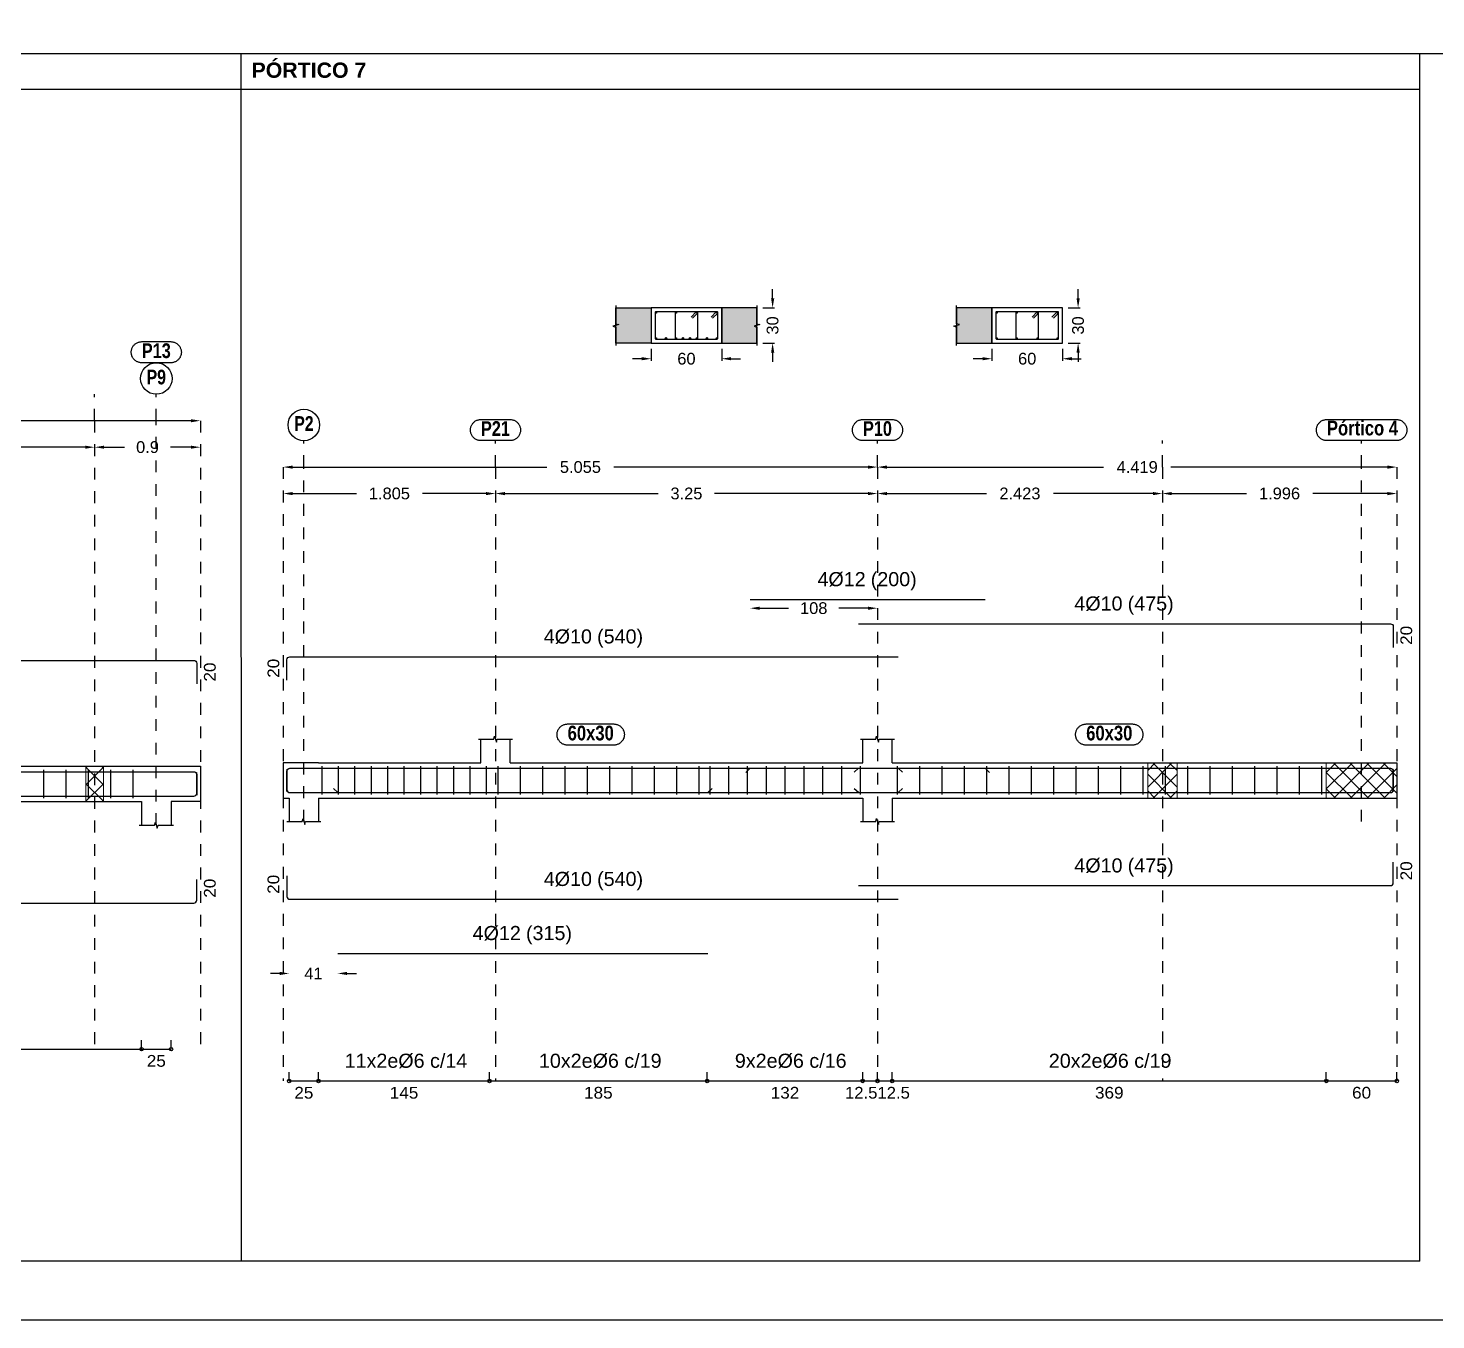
# Model space of a CAD drawing. Extents: x 2455 to 9764, y -806 to 181.
# Drawn here: x 4932.89 to 4944.87, y -409.26 to -398.28 of the extents above; entities that cross this region are included whole.
import ezdxf
from ezdxf.enums import TextEntityAlignment as Align

# ---------------------------------------------------------------- set-up
doc = ezdxf.new("R2010")
doc.units = 0
doc.header["$LTSCALE"] = 0.2
doc.header["$MEASUREMENT"] = 0
doc.linetypes.add('CYPE_RAYAPUNTO', pattern=[0.4125, 0.2025, -0.105, 0, -0.105])
doc.linetypes.add('PUNTOS2', pattern=[0.125, 0, -0.125])
doc.layers.add('01_cartela', color=6, linetype='CONTINUOUS', plot=False)
for name, color, linetype in [('01_cotas', 4, 'CONTINUOUS'), ('01_parcela', 7, 'CONTINUOUS'), ('01_primera', 5, 'CONTINUOUS'), ('01_texto cartela', 4, 'CONTINUOUS'), ('ALZ_CONT_NUDOS', 5, 'CONTINUOUS'), ('ALZ_CONT_VIG_HORMIGON', 5, 'CONTINUOUS'), ('ALZ_COT_COT_LIN_APOYOS', 120, 'CYPE_RAYAPUNTO'), ('ALZ_REF_REF_REFERENCIA', 3, 'CONTINUOUS'), ('ALZ_REF_TEXTO_REF_NOMBRE', 3, 'CONTINUOUS'), ('ARM_LONGITUDINAL_Ø10', 4, 'CONTINUOUS'), ('ARM_LONGITUDINAL_Ø12', 4, 'CONTINUOUS'), ('ARM_TRANSVERSAL_Ø6', 4, 'CONTINUOUS'), ('SEC_CONT_FORJADOS_SECCION', 8, 'CONTINUOUS'), ('SEC_CONT_VIG_HORMIGON_SECCION', 2, 'CONTINUOUS'), ('UNI_CORTANTES', 3, 'CONTINUOUS')]:
    doc.layers.add(name, color=color, linetype=linetype)
doc.layers.add('VIG_CARAS', color=5, linetype='CONTINUOUS', lineweight=9)
doc.styles.add('BERNARDO', font='GOTHICB.TTF')
doc.styles.add('CYPETXT_0.15', font='arial.ttf', dxfattribs={"height": 0.1})
doc.styles.add('Estilo1', font='swissel.ttf')
doc.styles.add('NIEVES2', font='sanss___.ttf')
doc.styles.add('NIEVES3', font='swisseb.ttf')
doc.styles.add('ROMANS', font='romans')
doc.dimstyles.new('DECIMAL-50', dxfattribs={"dimtxt": 0.08, "dimasz": 0.15, "dimexe": 0.05, "dimexo": 0.05, "dimgap": 0.09, "dimtad": 0, "dimzin": 0, "dimdsep": 46, "dimtxsty": 'ROMANS', "dimblk": 'DOTSMALL', "dimcen": 0.09, "dimclrt": 7, "dimadec": 0, "dimazin": 0, "dimtfac": 1.38, "dimtix": 1, "dimtofl": 0, "dimtmove": 2, "dimatfit": 3, "dimldrblk": 'OBLIQUE', "dimfxl": 1, "dimtolj": 1, "dimtzin": 0, "dimarcsym": 0})

# ---------------------------------------------------------------- blocks, each defined once
blk = doc.blocks.new('*D253')
at = {"layer": '01_cotas', "color": 0, "lineweight": -2, "transparency": 16777216}
for p, q in [((4930.814, -401.844), (4931.811, -401.844)), ((4933.379, -401.844), (4932.381, -401.844))]:
    blk.add_line(p, q, dxfattribs=at)
at = {"layer": '01_cotas', "color": 0, "transparency": 16777216}
for points in [[(4930.814, -401.831), (4930.814, -401.857), (4930.734, -401.844)], [(4933.379, -401.831), (4933.379, -401.857), (4933.459, -401.844)]]:
    blk.add_solid(points, dxfattribs=at)
at = {"layer": '01_cotas', "color": 5, "transparency": 16777216, "insert": (4932.096, -401.844), "char_height": 0.1, "attachment_point": 5, "style": 'Estilo1'}
blk.add_mtext('\\A1;2.725', dxfattribs=at)
blk = doc.blocks.new('*D254')
at = {"layer": '01_cotas', "color": 0, "lineweight": -2, "transparency": 16777216}
for p, q in [((4933.539, -401.844), (4933.713, -401.844)), ((4934.279, -401.844), (4934.104, -401.844))]:
    blk.add_line(p, q, dxfattribs=at)
at = {"layer": '01_cotas', "color": 0, "transparency": 16777216}
for points in [[(4933.539, -401.831), (4933.539, -401.857), (4933.459, -401.844)], [(4934.279, -401.831), (4934.279, -401.857), (4934.359, -401.844)]]:
    blk.add_solid(points, dxfattribs=at)
at = {"layer": '01_cotas', "color": 5, "transparency": 16777216, "insert": (4933.909, -401.844), "char_height": 0.1, "attachment_point": 5, "style": 'Estilo1'}
blk.add_mtext('\\A1;0.9', dxfattribs=at)
blk = doc.blocks.new('*D256')
at = {"layer": '01_cotas', "color": 0, "lineweight": -2, "transparency": 16777216}
for p, q in [((4930.814, -401.619), (4932.261, -401.619)), ((4934.279, -401.619), (4932.831, -401.619))]:
    blk.add_line(p, q, dxfattribs=at)
at = {"layer": '01_cotas', "color": 0, "transparency": 16777216}
for points in [[(4930.814, -401.606), (4930.814, -401.632), (4930.734, -401.619)], [(4934.279, -401.606), (4934.279, -401.632), (4934.359, -401.619)]]:
    blk.add_solid(points, dxfattribs=at)
at = {"layer": '01_cotas', "color": 5, "transparency": 16777216, "insert": (4932.546, -401.619), "char_height": 0.1, "attachment_point": 5, "style": 'Estilo1'}
blk.add_mtext('\\A1;3.625', dxfattribs=at)
blk = doc.blocks.new('*D258')
at = {"layer": '01_cotas', "color": 0, "linetype": 'PUNTOS2', "lineweight": -2, "transparency": 16777216}
for p, q in [((4938.194, -401.009), (4938.194, -401.142)), ((4938.794, -401.009), (4938.794, -401.142))]:
    blk.add_line(p, q, dxfattribs=at)
at = {"layer": '01_cotas', "color": 0, "lineweight": -2, "transparency": 16777216}
for p, q in [((4938.114, -401.092), (4938.034, -401.092)), ((4938.874, -401.092), (4938.954, -401.092))]:
    blk.add_line(p, q, dxfattribs=at)
at = {"layer": '01_cotas', "color": 0, "transparency": 16777216}
for points in [[(4938.114, -401.078), (4938.114, -401.105), (4938.194, -401.092)], [(4938.874, -401.078), (4938.874, -401.105), (4938.794, -401.092)]]:
    blk.add_solid(points, dxfattribs=at)
at = {"layer": '01_cotas', "color": 5, "transparency": 16777216, "insert": (4938.494, -401.092), "char_height": 0.1, "attachment_point": 5, "style": 'Estilo1'}
blk.add_mtext('\\A1;60', dxfattribs=at)
blk = doc.blocks.new('*D259')
at = {"layer": '01_cotas', "color": 0, "lineweight": -2, "transparency": 16777216}
for p, q in [((4939.227, -400.579), (4939.227, -400.499)), ((4939.227, -401.039), (4939.227, -401.119))]:
    blk.add_line(p, q, dxfattribs=at)
at = {"layer": '01_cotas', "color": 0, "linetype": 'PUNTOS2', "lineweight": -2, "transparency": 16777216}
for p, q in [((4939.144, -400.659), (4939.277, -400.659)), ((4939.144, -400.959), (4939.277, -400.959))]:
    blk.add_line(p, q, dxfattribs=at)
at = {"layer": '01_cotas', "color": 0, "transparency": 16777216}
for points in [[(4939.214, -400.579), (4939.241, -400.579), (4939.227, -400.659)], [(4939.214, -401.039), (4939.241, -401.039), (4939.227, -400.959)]]:
    blk.add_solid(points, dxfattribs=at)
at = {"layer": '01_cotas', "color": 5, "transparency": 16777216, "insert": (4939.227, -400.809), "char_height": 0.1, "attachment_point": 5, "rotation": 90, "style": 'Estilo1'}
blk.add_mtext('\\A1;30', dxfattribs=at)
blk = doc.blocks.new('*D260')
at = {"layer": '01_cotas', "color": 0, "linetype": 'PUNTOS2', "lineweight": -2, "transparency": 16777216}
for p, q in [((4941.093, -401.009), (4941.093, -401.142)), ((4941.693, -401.009), (4941.693, -401.142))]:
    blk.add_line(p, q, dxfattribs=at)
at = {"layer": '01_cotas', "color": 0, "lineweight": -2, "transparency": 16777216}
for p, q in [((4941.013, -401.092), (4940.933, -401.092)), ((4941.773, -401.092), (4941.853, -401.092))]:
    blk.add_line(p, q, dxfattribs=at)
at = {"layer": '01_cotas', "color": 0, "transparency": 16777216}
for points in [[(4941.013, -401.078), (4941.013, -401.105), (4941.093, -401.092)], [(4941.773, -401.078), (4941.773, -401.105), (4941.693, -401.092)]]:
    blk.add_solid(points, dxfattribs=at)
at = {"layer": '01_cotas', "color": 5, "transparency": 16777216, "insert": (4941.393, -401.092), "char_height": 0.1, "attachment_point": 5, "style": 'Estilo1'}
blk.add_mtext('\\A1;60', dxfattribs=at)
blk = doc.blocks.new('*D261')
at = {"layer": '01_cotas', "color": 0, "lineweight": -2, "transparency": 16777216}
for p, q in [((4941.826, -400.579), (4941.826, -400.499)), ((4941.826, -401.039), (4941.826, -401.119))]:
    blk.add_line(p, q, dxfattribs=at)
at = {"layer": '01_cotas', "color": 0, "linetype": 'PUNTOS2', "lineweight": -2, "transparency": 16777216}
for p, q in [((4941.743, -400.659), (4941.876, -400.659)), ((4941.743, -400.959), (4941.876, -400.959))]:
    blk.add_line(p, q, dxfattribs=at)
at = {"layer": '01_cotas', "color": 0, "transparency": 16777216}
for points in [[(4941.813, -400.579), (4941.84, -400.579), (4941.826, -400.659)], [(4941.813, -401.039), (4941.84, -401.039), (4941.826, -400.959)]]:
    blk.add_solid(points, dxfattribs=at)
at = {"layer": '01_cotas', "color": 5, "transparency": 16777216, "insert": (4941.826, -400.809), "char_height": 0.1, "attachment_point": 5, "rotation": 90, "style": 'Estilo1'}
blk.add_mtext('\\A1;30', dxfattribs=at)
blk = doc.blocks.new('*D262')
at = {"layer": '01_cotas', "color": 0, "lineweight": -2, "transparency": 16777216}
for p, q in [((4935.144, -402.238), (4935.686, -402.238)), ((4936.789, -402.238), (4936.248, -402.238))]:
    blk.add_line(p, q, dxfattribs=at)
at = {"layer": '01_cotas', "color": 0, "transparency": 16777216}
for points in [[(4935.144, -402.225), (4935.144, -402.252), (4935.064, -402.238)], [(4936.789, -402.225), (4936.789, -402.252), (4936.869, -402.238)]]:
    blk.add_solid(points, dxfattribs=at)
at = {"layer": '01_cotas', "color": 5, "transparency": 16777216, "insert": (4935.967, -402.238), "char_height": 0.1, "attachment_point": 5, "style": 'Estilo1'}
blk.add_mtext('\\A1;1.805', dxfattribs=at)
blk = doc.blocks.new('*D263')
at = {"layer": '01_cotas', "color": 0, "lineweight": -2, "transparency": 16777216}
for p, q in [((4936.949, -402.238), (4938.254, -402.238)), ((4940.039, -402.238), (4938.734, -402.238))]:
    blk.add_line(p, q, dxfattribs=at)
at = {"layer": '01_cotas', "color": 0, "transparency": 16777216}
for points in [[(4936.949, -402.225), (4936.949, -402.252), (4936.869, -402.238)], [(4940.039, -402.225), (4940.039, -402.252), (4940.119, -402.238)]]:
    blk.add_solid(points, dxfattribs=at)
at = {"layer": '01_cotas', "color": 5, "transparency": 16777216, "insert": (4938.494, -402.238), "char_height": 0.1, "attachment_point": 5, "style": 'Estilo1'}
blk.add_mtext('\\A1;3.25', dxfattribs=at)
blk = doc.blocks.new('*D264')
at = {"layer": '01_cotas', "color": 0, "lineweight": -2, "transparency": 16777216}
for p, q in [((4940.199, -402.238), (4941.046, -402.238)), ((4942.463, -402.238), (4941.616, -402.238))]:
    blk.add_line(p, q, dxfattribs=at)
at = {"layer": '01_cotas', "color": 0, "transparency": 16777216}
for points in [[(4940.199, -402.225), (4940.199, -402.252), (4940.119, -402.238)], [(4942.463, -402.225), (4942.463, -402.252), (4942.543, -402.238)]]:
    blk.add_solid(points, dxfattribs=at)
at = {"layer": '01_cotas', "color": 5, "transparency": 16777216, "insert": (4941.331, -402.238), "char_height": 0.1, "attachment_point": 5, "style": 'Estilo1'}
blk.add_mtext('\\A1;2.423', dxfattribs=at)
blk = doc.blocks.new('*D265')
at = {"layer": '01_cotas', "color": 0, "lineweight": -2, "transparency": 16777216}
for p, q in [((4942.623, -402.238), (4943.258, -402.238)), ((4944.458, -402.238), (4943.822, -402.238))]:
    blk.add_line(p, q, dxfattribs=at)
at = {"layer": '01_cotas', "color": 0, "transparency": 16777216}
for points in [[(4942.623, -402.225), (4942.623, -402.252), (4942.543, -402.238)], [(4944.458, -402.225), (4944.458, -402.252), (4944.538, -402.238)]]:
    blk.add_solid(points, dxfattribs=at)
at = {"layer": '01_cotas', "color": 5, "transparency": 16777216, "insert": (4943.54, -402.238), "char_height": 0.1, "attachment_point": 5, "style": 'Estilo1'}
blk.add_mtext('\\A1;1.996', dxfattribs=at)
blk = doc.blocks.new('*D266')
at = {"layer": '01_cotas', "color": 0, "lineweight": -2, "transparency": 16777216}
for p, q in [((4935.144, -402.013), (4937.307, -402.013)), ((4940.039, -402.013), (4937.877, -402.013))]:
    blk.add_line(p, q, dxfattribs=at)
at = {"layer": '01_cotas', "color": 0, "transparency": 16777216}
for points in [[(4935.144, -402), (4935.144, -402.027), (4935.064, -402.013)], [(4940.039, -402), (4940.039, -402.027), (4940.119, -402.013)]]:
    blk.add_solid(points, dxfattribs=at)
at = {"layer": '01_cotas', "color": 5, "transparency": 16777216, "insert": (4937.592, -402.013), "char_height": 0.1, "attachment_point": 5, "style": 'Estilo1'}
blk.add_mtext('\\A1;5.055', dxfattribs=at)
blk = doc.blocks.new('*D267')
at = {"layer": '01_cotas', "color": 0, "lineweight": -2, "transparency": 16777216}
for p, q in [((4940.199, -402.013), (4942.043, -402.013)), ((4944.458, -402.013), (4942.614, -402.013))]:
    blk.add_line(p, q, dxfattribs=at)
at = {"layer": '01_cotas', "color": 0, "transparency": 16777216}
for points in [[(4940.199, -402), (4940.199, -402.027), (4940.119, -402.013)], [(4944.458, -402), (4944.458, -402.027), (4944.538, -402.013)]]:
    blk.add_solid(points, dxfattribs=at)
at = {"layer": '01_cotas', "color": 5, "transparency": 16777216, "insert": (4942.329, -402.013), "char_height": 0.1, "attachment_point": 5, "style": 'Estilo1'}
blk.add_mtext('\\A1;4.419', dxfattribs=at)
blk = doc.blocks.new('*D268')
at = {"layer": '01_cotas', "color": 0, "lineweight": -2, "transparency": 16777216}
for p, q in [((4939.116, -403.213), (4939.363, -403.213)), ((4940.039, -403.213), (4939.791, -403.213))]:
    blk.add_line(p, q, dxfattribs=at)
at = {"layer": '01_cotas', "color": 0, "transparency": 16777216}
for points in [[(4939.116, -403.2), (4939.116, -403.227), (4939.036, -403.213)], [(4940.039, -403.2), (4940.039, -403.227), (4940.119, -403.213)]]:
    blk.add_solid(points, dxfattribs=at)
at = {"layer": '01_cotas', "color": 5, "transparency": 16777216, "insert": (4939.577, -403.213), "char_height": 0.1, "attachment_point": 5, "style": 'Estilo1'}
blk.add_mtext('\\A1;108', dxfattribs=at)
blk = doc.blocks.new('*D269')
at = {"layer": '01_cotas', "color": 0, "lineweight": -2, "transparency": 16777216}
for p, q in [((4935.034, -406.319), (4934.954, -406.319)), ((4935.607, -406.319), (4935.687, -406.319))]:
    blk.add_line(p, q, dxfattribs=at)
at = {"layer": '01_cotas', "color": 0, "transparency": 16777216}
for points in [[(4935.034, -406.305), (4935.034, -406.332), (4935.114, -406.319)], [(4935.607, -406.305), (4935.607, -406.332), (4935.527, -406.319)]]:
    blk.add_solid(points, dxfattribs=at)
at = {"layer": '01_cotas', "color": 5, "transparency": 16777216, "insert": (4935.321, -406.319), "char_height": 0.1, "attachment_point": 5, "style": 'Estilo1'}
blk.add_mtext('\\A1;41', dxfattribs=at)

msp = doc.modelspace()

# ---------------------------------------------------------------- hatches: boundary and pattern name
at = {"layer": 'SEC_CONT_FORJADOS_SECCION', "true_color": 0xdad7d3}
for points in [[(4937.894, -400.659), (4938.194, -400.659), (4938.194, -400.959), (4937.894, -400.959)], [(4939.094, -400.659), (4938.794, -400.659), (4938.794, -400.959), (4939.094, -400.959)], [(4940.793, -400.959), (4941.093, -400.959), (4941.093, -400.659), (4940.793, -400.659)]]:
    msp.add_hatch(color=254, dxfattribs=at).paths.add_polyline_path(points)

# ---------------------------------------------------------------- linework, layer by layer
at = {"layer": '01_cartela', "color": 3}
msp.add_lwpolyline([(4921.37, -387.729), (4921.37, -409.264), (4952.008, -409.264), (4952.008, -387.729)], close=True, dxfattribs=at)
at = {"layer": '01_cotas', "color": 2}
msp.add_lwpolyline([(4941.693, -400.659), (4941.093, -400.659), (4941.093, -400.959), (4941.693, -400.959), (4941.693, -400.659)], close=True, dxfattribs=at)
at = {"layer": '01_parcela', "color": 7, "ltscale": 2.5}
for p, q in [((4921.869, -398.496), (4951.509, -398.496)), ((4934.704, -398.496), (4934.706, -408.764)), ((4944.733, -408.764), (4944.733, -398.496)), ((4944.733, -408.764), (4921.87, -408.764))]:
    msp.add_line(p, q, dxfattribs=at)
at = {"layer": '01_primera', "ltscale": 2.5}
msp.add_line((4921.869, -398.799), (4944.733, -398.799), dxfattribs=at)
at = {"layer": 'ALZ_CONT_NUDOS'}
for p, q in [((4936.744, -404.527), (4936.744, -404.327)), ((4936.994, -404.527), (4936.994, -404.327)), ((4939.994, -404.527), (4939.994, -404.327)), ((4940.244, -404.527), (4940.244, -404.327)), ((4944.538, -404.527), (4944.538, -404.827)), ((4933.859, -404.857), (4933.859, -405.057)), ((4934.109, -404.857), (4934.109, -405.057)), ((4935.114, -404.827), (4935.114, -405.027)), ((4935.364, -404.827), (4935.364, -405.027)), ((4939.994, -404.827), (4939.994, -405.027)), ((4940.244, -404.827), (4940.244, -405.027))]:
    msp.add_line(p, q, dxfattribs=at)
at = {"layer": 'ALZ_CONT_NUDOS', "lineweight": 0}
for p, q in [((4942.418, -404.593), (4942.483, -404.527)), ((4942.418, -404.734), (4942.624, -404.527)), ((4942.668, -404.734), (4942.461, -404.527)), ((4942.668, -404.593), (4942.602, -404.527)), ((4943.938, -404.75), (4944.161, -404.527)), ((4943.938, -404.609), (4944.02, -404.527)), ((4944.298, -404.827), (4943.998, -404.527)), ((4944.003, -404.827), (4944.303, -404.527)), ((4944.439, -404.827), (4944.139, -404.527)), ((4944.144, -404.827), (4944.444, -404.527)), ((4944.538, -404.785), (4944.281, -404.527)), ((4944.538, -404.643), (4944.422, -404.527)), ((4933.384, -404.573), (4933.399, -404.557)), ((4933.384, -404.714), (4933.534, -404.564)), ((4933.534, -404.714), (4933.384, -404.564)), ((4933.534, -404.573), (4933.518, -404.557)), ((4942.62, -404.827), (4942.418, -404.625)), ((4942.466, -404.827), (4942.668, -404.625)), ((4944.157, -404.827), (4943.938, -404.609)), ((4944.285, -404.827), (4944.538, -404.575)), ((4933.384, -404.855), (4933.534, -404.705)), ((4933.534, -404.855), (4933.384, -404.705)), ((4942.478, -404.827), (4942.418, -404.767)), ((4942.607, -404.827), (4942.668, -404.767)), ((4944.015, -404.827), (4943.938, -404.75)), ((4944.427, -404.827), (4944.538, -404.716)), ((4933.394, -404.857), (4933.384, -404.847)), ((4933.523, -404.857), (4933.534, -404.847))]:
    msp.add_line(p, q, dxfattribs=at)
at = {"layer": 'ALZ_CONT_NUDOS'}
for points in [[(4936.724, -404.327), (4936.854, -404.327), (4936.862, -404.302), (4936.877, -404.352), (4936.884, -404.327), (4937.014, -404.327)], [(4939.974, -404.327), (4940.104, -404.327), (4940.112, -404.302), (4940.127, -404.352), (4940.134, -404.327), (4940.264, -404.327)], [(4935.364, -404.527), (4935.114, -404.527), (4935.064, -404.527), (4935.064, -404.827), (4935.114, -404.827)], [(4943.938, -404.527), (4944.538, -404.527)], [(4933.859, -404.557), (4934.109, -404.557), (4934.359, -404.557), (4934.359, -404.857), (4934.109, -404.857)], [(4936.744, -404.827), (4936.994, -404.827)], [(4943.938, -404.827), (4944.538, -404.827)], [(4933.839, -405.057), (4933.969, -405.057), (4933.976, -405.032), (4933.991, -405.082), (4933.999, -405.057), (4934.129, -405.057)], [(4935.094, -405.027), (4935.224, -405.027), (4935.232, -405.002), (4935.247, -405.052), (4935.254, -405.027), (4935.384, -405.027)], [(4939.974, -405.027), (4940.104, -405.027), (4940.112, -405.002), (4940.127, -405.052), (4940.134, -405.027), (4940.264, -405.027)]]:
    msp.add_lwpolyline(points, dxfattribs=at)
at = {"layer": 'ALZ_CONT_NUDOS', "lineweight": 0}
for points in [[(4942.418, -404.527), (4942.418, -404.827), (4942.668, -404.827), (4942.668, -404.527), (4942.418, -404.527)], [(4943.938, -404.527), (4943.938, -404.827), (4944.538, -404.827), (4944.538, -404.527), (4943.938, -404.527)], [(4933.384, -404.557), (4933.384, -404.857), (4933.534, -404.857), (4933.534, -404.557), (4933.384, -404.557)]]:
    msp.add_lwpolyline(points, close=True, dxfattribs=at)
at = {"layer": 'ALZ_CONT_VIG_HORMIGON'}
for p, q in [((4935.364, -404.527), (4936.744, -404.527)), ((4936.994, -404.527), (4939.994, -404.527)), ((4940.244, -404.527), (4942.543, -404.527)), ((4942.543, -404.527), (4943.938, -404.527)), ((4930.859, -404.557), (4933.459, -404.557)), ((4933.459, -404.557), (4933.859, -404.557)), ((4930.859, -404.857), (4933.459, -404.857)), ((4933.459, -404.857), (4933.859, -404.857)), ((4935.364, -404.827), (4936.744, -404.827)), ((4936.994, -404.827), (4939.994, -404.827)), ((4940.244, -404.827), (4942.543, -404.827)), ((4942.543, -404.827), (4943.938, -404.827))]:
    msp.add_line(p, q, dxfattribs=at)
at = {"layer": 'ALZ_COT_COT_LIN_APOYOS'}
for p, q in [((4933.459, -401.619), (4933.459, -401.394)), ((4933.984, -401.619), (4933.984, -401.394)), ((4933.459, -401.619), (4933.459, -406.962)), ((4933.984, -405.057), (4933.984, -401.619)), ((4934.359, -401.619), (4934.359, -406.962)), ((4934.359, -401.619), (4934.359, -406.962)), ((4935.239, -402.013), (4935.239, -401.788)), ((4936.869, -402.013), (4936.869, -401.788)), ((4940.119, -402.013), (4940.119, -401.788)), ((4942.543, -402.013), (4942.543, -401.788)), ((4944.238, -402.013), (4944.238, -401.788)), ((4935.064, -402.013), (4935.064, -407.233)), ((4935.064, -402.013), (4935.064, -407.233)), ((4935.239, -405.027), (4935.239, -402.013)), ((4936.869, -402.013), (4936.869, -407.233)), ((4940.119, -402.013), (4940.119, -407.233)), ((4940.119, -402.013), (4940.119, -407.233)), ((4942.543, -402.013), (4942.543, -407.233)), ((4944.238, -405.027), (4944.238, -402.013)), ((4944.538, -402.013), (4944.538, -407.233)), ((4944.538, -402.013), (4944.538, -407.233))]:
    msp.add_line(p, q, dxfattribs=at)
at = {"layer": 'ALZ_REF_REF_REFERENCIA'}
for points in [[(4934.107, -400.946), (4934.113, -400.947), (4934.119, -400.947), (4934.125, -400.948), (4934.13, -400.95), (4934.136, -400.951), (4934.142, -400.954), (4934.147, -400.956), (4934.153, -400.959), (4934.158, -400.962), (4934.162, -400.966), (4934.167, -400.97), (4934.171, -400.974), (4934.175, -400.978), (4934.179, -400.983), (4934.183, -400.988), (4934.186, -400.993), (4934.188, -400.999), (4934.191, -401.004), (4934.193, -401.01), (4934.194, -401.016), (4934.195, -401.022), (4934.196, -401.027), (4934.197, -401.033), (4934.197, -401.039), (4934.196, -401.045), (4934.195, -401.051), (4934.194, -401.057), (4934.193, -401.063), (4934.191, -401.069), (4934.188, -401.074), (4934.186, -401.08), (4934.183, -401.085), (4934.179, -401.09), (4934.175, -401.095), (4934.171, -401.099), (4934.167, -401.103), (4934.162, -401.107), (4934.158, -401.111), (4934.153, -401.114), (4934.147, -401.117), (4934.142, -401.119), (4934.136, -401.122), (4934.13, -401.123), (4934.125, -401.125), (4934.119, -401.126), (4934.113, -401.126), (4934.107, -401.126), (4933.861, -401.126), (4933.855, -401.126), (4933.849, -401.126), (4933.843, -401.125), (4933.837, -401.123), (4933.831, -401.122), (4933.826, -401.119), (4933.82, -401.117), (4933.815, -401.114), (4933.81, -401.111), (4933.805, -401.107), (4933.8, -401.103), (4933.796, -401.099), (4933.792, -401.095), (4933.788, -401.09), (4933.785, -401.085), (4933.782, -401.08), (4933.779, -401.074), (4933.777, -401.069), (4933.775, -401.063), (4933.773, -401.057), (4933.772, -401.051), (4933.771, -401.045), (4933.771, -401.039), (4933.771, -401.033), (4933.771, -401.027), (4933.772, -401.022), (4933.773, -401.016), (4933.775, -401.01), (4933.777, -401.004), (4933.779, -400.999), (4933.782, -400.993), (4933.785, -400.988), (4933.788, -400.983), (4933.792, -400.978), (4933.796, -400.974), (4933.8, -400.97), (4933.805, -400.966), (4933.81, -400.962), (4933.815, -400.959), (4933.82, -400.956), (4933.826, -400.954), (4933.831, -400.951), (4933.837, -400.95), (4933.843, -400.948), (4933.849, -400.947), (4933.855, -400.947), (4933.861, -400.946), (4934.107, -400.946)], [(4936.992, -401.608), (4936.998, -401.609), (4937.004, -401.609), (4937.01, -401.61), (4937.016, -401.612), (4937.022, -401.613), (4937.027, -401.615), (4937.033, -401.618), (4937.038, -401.621), (4937.043, -401.624), (4937.048, -401.628), (4937.053, -401.632), (4937.057, -401.636), (4937.061, -401.64), (4937.065, -401.645), (4937.068, -401.65), (4937.071, -401.655), (4937.074, -401.66), (4937.076, -401.666), (4937.078, -401.672), (4937.08, -401.677), (4937.081, -401.683), (4937.082, -401.689), (4937.082, -401.695), (4937.082, -401.701), (4937.082, -401.707), (4937.081, -401.713), (4937.08, -401.719), (4937.078, -401.725), (4937.076, -401.731), (4937.074, -401.736), (4937.071, -401.742), (4937.068, -401.747), (4937.065, -401.752), (4937.061, -401.756), (4937.057, -401.761), (4937.053, -401.765), (4937.048, -401.769), (4937.043, -401.773), (4937.038, -401.776), (4937.033, -401.779), (4937.027, -401.781), (4937.022, -401.783), (4937.016, -401.785), (4937.01, -401.787), (4937.004, -401.788), (4936.998, -401.788), (4936.992, -401.788), (4936.746, -401.788), (4936.74, -401.788), (4936.734, -401.788), (4936.728, -401.787), (4936.722, -401.785), (4936.717, -401.783), (4936.711, -401.781), (4936.706, -401.779), (4936.7, -401.776), (4936.695, -401.773), (4936.69, -401.769), (4936.686, -401.765), (4936.682, -401.761), (4936.678, -401.756), (4936.674, -401.752), (4936.67, -401.747), (4936.667, -401.742), (4936.665, -401.736), (4936.662, -401.731), (4936.66, -401.725), (4936.659, -401.719), (4936.658, -401.713), (4936.657, -401.707), (4936.656, -401.701), (4936.656, -401.695), (4936.657, -401.689), (4936.658, -401.683), (4936.659, -401.677), (4936.66, -401.672), (4936.662, -401.666), (4936.665, -401.66), (4936.667, -401.655), (4936.67, -401.65), (4936.674, -401.645), (4936.678, -401.64), (4936.682, -401.636), (4936.686, -401.632), (4936.69, -401.628), (4936.695, -401.624), (4936.7, -401.621), (4936.706, -401.618), (4936.711, -401.615), (4936.717, -401.613), (4936.722, -401.612), (4936.728, -401.61), (4936.734, -401.609), (4936.74, -401.609), (4936.746, -401.608), (4936.992, -401.608)], [(4940.242, -401.608), (4940.248, -401.609), (4940.254, -401.609), (4940.26, -401.61), (4940.266, -401.612), (4940.272, -401.613), (4940.277, -401.615), (4940.283, -401.618), (4940.288, -401.621), (4940.293, -401.624), (4940.298, -401.628), (4940.303, -401.632), (4940.307, -401.636), (4940.311, -401.64), (4940.315, -401.645), (4940.318, -401.65), (4940.321, -401.655), (4940.324, -401.66), (4940.326, -401.666), (4940.328, -401.672), (4940.33, -401.677), (4940.331, -401.683), (4940.332, -401.689), (4940.332, -401.695), (4940.332, -401.701), (4940.332, -401.707), (4940.331, -401.713), (4940.33, -401.719), (4940.328, -401.725), (4940.326, -401.731), (4940.324, -401.736), (4940.321, -401.742), (4940.318, -401.747), (4940.315, -401.752), (4940.311, -401.756), (4940.307, -401.761), (4940.303, -401.765), (4940.298, -401.769), (4940.293, -401.773), (4940.288, -401.776), (4940.283, -401.779), (4940.277, -401.781), (4940.272, -401.783), (4940.266, -401.785), (4940.26, -401.787), (4940.254, -401.788), (4940.248, -401.788), (4940.242, -401.788), (4939.996, -401.788), (4939.99, -401.788), (4939.984, -401.788), (4939.978, -401.787), (4939.972, -401.785), (4939.967, -401.783), (4939.961, -401.781), (4939.956, -401.779), (4939.95, -401.776), (4939.945, -401.773), (4939.94, -401.769), (4939.936, -401.765), (4939.932, -401.761), (4939.928, -401.756), (4939.924, -401.752), (4939.92, -401.747), (4939.917, -401.742), (4939.915, -401.736), (4939.912, -401.731), (4939.91, -401.725), (4939.909, -401.719), (4939.908, -401.713), (4939.907, -401.707), (4939.906, -401.701), (4939.906, -401.695), (4939.907, -401.689), (4939.908, -401.683), (4939.909, -401.677), (4939.91, -401.672), (4939.912, -401.666), (4939.915, -401.66), (4939.917, -401.655), (4939.92, -401.65), (4939.924, -401.645), (4939.928, -401.64), (4939.932, -401.636), (4939.936, -401.632), (4939.94, -401.628), (4939.945, -401.624), (4939.95, -401.621), (4939.956, -401.618), (4939.961, -401.615), (4939.967, -401.613), (4939.972, -401.612), (4939.978, -401.61), (4939.984, -401.609), (4939.99, -401.609), (4939.996, -401.608), (4940.242, -401.608)], [(4944.533, -401.608), (4944.539, -401.609), (4944.545, -401.609), (4944.551, -401.61), (4944.557, -401.612), (4944.563, -401.613), (4944.568, -401.615), (4944.574, -401.618), (4944.579, -401.621), (4944.584, -401.624), (4944.589, -401.628), (4944.593, -401.632), (4944.598, -401.636), (4944.602, -401.64), (4944.606, -401.645), (4944.609, -401.65), (4944.612, -401.655), (4944.615, -401.66), (4944.617, -401.666), (4944.619, -401.672), (4944.621, -401.677), (4944.622, -401.683), (4944.623, -401.689), (4944.623, -401.695), (4944.623, -401.701), (4944.623, -401.707), (4944.622, -401.713), (4944.621, -401.719), (4944.619, -401.725), (4944.617, -401.731), (4944.615, -401.736), (4944.612, -401.742), (4944.609, -401.747), (4944.606, -401.752), (4944.602, -401.756), (4944.598, -401.761), (4944.593, -401.765), (4944.589, -401.769), (4944.584, -401.773), (4944.579, -401.776), (4944.574, -401.779), (4944.568, -401.781), (4944.563, -401.783), (4944.557, -401.785), (4944.551, -401.787), (4944.545, -401.788), (4944.539, -401.788), (4944.533, -401.788), (4943.943, -401.788), (4943.937, -401.788), (4943.931, -401.788), (4943.925, -401.787), (4943.919, -401.785), (4943.914, -401.783), (4943.908, -401.781), (4943.903, -401.779), (4943.897, -401.776), (4943.892, -401.773), (4943.887, -401.769), (4943.883, -401.765), (4943.879, -401.761), (4943.874, -401.756), (4943.871, -401.752), (4943.867, -401.747), (4943.864, -401.742), (4943.862, -401.736), (4943.859, -401.731), (4943.857, -401.725), (4943.856, -401.719), (4943.854, -401.713), (4943.854, -401.707), (4943.853, -401.701), (4943.853, -401.695), (4943.854, -401.689), (4943.854, -401.683), (4943.856, -401.677), (4943.857, -401.672), (4943.859, -401.666), (4943.862, -401.66), (4943.864, -401.655), (4943.867, -401.65), (4943.871, -401.645), (4943.874, -401.64), (4943.879, -401.636), (4943.883, -401.632), (4943.887, -401.628), (4943.892, -401.624), (4943.897, -401.621), (4943.903, -401.618), (4943.908, -401.615), (4943.914, -401.613), (4943.919, -401.612), (4943.925, -401.61), (4943.931, -401.609), (4943.937, -401.609), (4943.943, -401.608), (4944.533, -401.608)]]:
    msp.add_lwpolyline(points, close=True, dxfattribs=at)
for centre in [(4933.984, -401.26), (4935.239, -401.655)]:
    msp.add_circle(centre, 0.134, dxfattribs=at)
at = {"layer": 'ALZ_REF_TEXTO_REF_NOMBRE', "color": 5}
for points in [[(4937.876, -404.197), (4937.882, -404.198), (4937.888, -404.198), (4937.894, -404.199), (4937.9, -404.201), (4937.905, -404.202), (4937.911, -404.205), (4937.916, -404.207), (4937.922, -404.21), (4937.927, -404.213), (4937.932, -404.217), (4937.936, -404.221), (4937.94, -404.225), (4937.944, -404.229), (4937.948, -404.234), (4937.952, -404.239), (4937.955, -404.244), (4937.957, -404.25), (4937.96, -404.255), (4937.962, -404.261), (4937.963, -404.267), (4937.965, -404.272), (4937.965, -404.278), (4937.966, -404.284), (4937.966, -404.29), (4937.965, -404.296), (4937.965, -404.302), (4937.963, -404.308), (4937.962, -404.314), (4937.96, -404.32), (4937.957, -404.325), (4937.955, -404.331), (4937.952, -404.336), (4937.948, -404.341), (4937.944, -404.345), (4937.94, -404.35), (4937.936, -404.354), (4937.932, -404.358), (4937.927, -404.362), (4937.922, -404.365), (4937.916, -404.368), (4937.911, -404.37), (4937.905, -404.372), (4937.9, -404.374), (4937.894, -404.376), (4937.888, -404.377), (4937.882, -404.377), (4937.876, -404.377), (4937.483, -404.377), (4937.477, -404.377), (4937.471, -404.377), (4937.465, -404.376), (4937.459, -404.374), (4937.453, -404.372), (4937.448, -404.37), (4937.442, -404.368), (4937.437, -404.365), (4937.432, -404.362), (4937.427, -404.358), (4937.422, -404.354), (4937.418, -404.35), (4937.414, -404.345), (4937.41, -404.341), (4937.407, -404.336), (4937.404, -404.331), (4937.401, -404.325), (4937.399, -404.32), (4937.397, -404.314), (4937.395, -404.308), (4937.394, -404.302), (4937.393, -404.296), (4937.393, -404.29), (4937.393, -404.284), (4937.393, -404.278), (4937.394, -404.272), (4937.395, -404.267), (4937.397, -404.261), (4937.399, -404.255), (4937.401, -404.25), (4937.404, -404.244), (4937.407, -404.239), (4937.41, -404.234), (4937.414, -404.229), (4937.418, -404.225), (4937.422, -404.221), (4937.427, -404.217), (4937.432, -404.213), (4937.437, -404.21), (4937.442, -404.207), (4937.448, -404.205), (4937.453, -404.202), (4937.459, -404.201), (4937.465, -404.199), (4937.471, -404.198), (4937.477, -404.198), (4937.483, -404.197), (4937.876, -404.197)], [(4942.288, -404.197), (4942.294, -404.198), (4942.3, -404.198), (4942.306, -404.199), (4942.311, -404.201), (4942.317, -404.202), (4942.323, -404.205), (4942.328, -404.207), (4942.334, -404.21), (4942.339, -404.213), (4942.343, -404.217), (4942.348, -404.221), (4942.352, -404.225), (4942.356, -404.229), (4942.36, -404.234), (4942.364, -404.239), (4942.367, -404.244), (4942.369, -404.25), (4942.372, -404.255), (4942.374, -404.261), (4942.375, -404.267), (4942.376, -404.272), (4942.377, -404.278), (4942.378, -404.284), (4942.378, -404.29), (4942.377, -404.296), (4942.376, -404.302), (4942.375, -404.308), (4942.374, -404.314), (4942.372, -404.32), (4942.369, -404.325), (4942.367, -404.331), (4942.364, -404.336), (4942.36, -404.341), (4942.356, -404.345), (4942.352, -404.35), (4942.348, -404.354), (4942.343, -404.358), (4942.339, -404.362), (4942.334, -404.365), (4942.328, -404.368), (4942.323, -404.37), (4942.317, -404.372), (4942.311, -404.374), (4942.306, -404.376), (4942.3, -404.377), (4942.294, -404.377), (4942.288, -404.377), (4941.895, -404.377), (4941.889, -404.377), (4941.883, -404.377), (4941.877, -404.376), (4941.871, -404.374), (4941.865, -404.372), (4941.86, -404.37), (4941.854, -404.368), (4941.849, -404.365), (4941.844, -404.362), (4941.839, -404.358), (4941.834, -404.354), (4941.83, -404.35), (4941.826, -404.345), (4941.822, -404.341), (4941.819, -404.336), (4941.816, -404.331), (4941.813, -404.325), (4941.811, -404.32), (4941.809, -404.314), (4941.807, -404.308), (4941.806, -404.302), (4941.805, -404.296), (4941.805, -404.29), (4941.805, -404.284), (4941.805, -404.278), (4941.806, -404.272), (4941.807, -404.267), (4941.809, -404.261), (4941.811, -404.255), (4941.813, -404.25), (4941.816, -404.244), (4941.819, -404.239), (4941.822, -404.234), (4941.826, -404.229), (4941.83, -404.225), (4941.834, -404.221), (4941.839, -404.217), (4941.844, -404.213), (4941.849, -404.21), (4941.854, -404.207), (4941.86, -404.205), (4941.865, -404.202), (4941.871, -404.201), (4941.877, -404.199), (4941.883, -404.198), (4941.889, -404.198), (4941.895, -404.197), (4942.288, -404.197)]]:
    msp.add_lwpolyline(points, close=True, dxfattribs=at)
at = {"layer": 'ARM_LONGITUDINAL_Ø10'}
for p, q in [((4939.958, -404.573), (4939.921, -404.607)), ((4940.294, -404.573), (4940.331, -404.607)), ((4939.958, -404.781), (4939.921, -404.748)), ((4940.294, -404.781), (4940.331, -404.747))]:
    msp.add_line(p, q, dxfattribs=at)
for points in [[(4939.958, -403.346), (4944.483, -403.346), (4944.493, -403.348), (4944.501, -403.353), (4944.506, -403.361), (4944.508, -403.371), (4944.508, -403.546)], [(4930.579, -403.657), (4934.304, -403.657), (4934.313, -403.659), (4934.321, -403.664), (4934.327, -403.673), (4934.329, -403.682), (4934.329, -403.857)], [(4935.094, -403.826), (4935.094, -403.651), (4935.096, -403.641), (4935.102, -403.633), (4935.11, -403.628), (4935.119, -403.626), (4940.294, -403.626)], [(4930.579, -404.603), (4934.304, -404.603), (4934.313, -404.605), (4934.321, -404.611), (4934.327, -404.619), (4934.329, -404.628), (4934.329, -404.803)], [(4930.579, -404.811), (4934.304, -404.811), (4934.313, -404.809), (4934.321, -404.804), (4934.327, -404.796), (4934.329, -404.786), (4934.329, -404.611)], [(4935.094, -404.773), (4935.094, -404.598), (4935.096, -404.589), (4935.102, -404.581), (4935.11, -404.575), (4935.119, -404.573), (4940.294, -404.573)], [(4935.094, -404.581), (4935.094, -404.756), (4935.096, -404.766), (4935.102, -404.774), (4935.11, -404.779), (4935.119, -404.781), (4940.294, -404.781)], [(4939.958, -404.573), (4944.483, -404.573), (4944.493, -404.575), (4944.501, -404.581), (4944.506, -404.589), (4944.508, -404.598), (4944.508, -404.773)], [(4939.958, -404.781), (4944.483, -404.781), (4944.493, -404.779), (4944.501, -404.774), (4944.506, -404.766), (4944.508, -404.756), (4944.508, -404.581)], [(4939.958, -405.572), (4944.483, -405.572), (4944.493, -405.57), (4944.501, -405.565), (4944.506, -405.557), (4944.508, -405.547), (4944.508, -405.372)], [(4935.094, -405.488), (4935.094, -405.663), (4935.096, -405.672), (4935.102, -405.68), (4935.11, -405.686), (4935.119, -405.688), (4940.294, -405.688)], [(4930.579, -405.72), (4934.304, -405.72), (4934.313, -405.718), (4934.321, -405.712), (4934.327, -405.704), (4934.329, -405.695), (4934.329, -405.52)]]:
    msp.add_lwpolyline(points, dxfattribs=at)
for centre in [(4938.235, -400.7), (4938.405, -400.7), (4938.583, -400.7), (4938.753, -400.7), (4941.134, -400.7), (4941.304, -400.7), (4941.482, -400.7), (4941.652, -400.7), (4938.235, -400.918), (4938.405, -400.918), (4938.583, -400.918), (4938.753, -400.918), (4941.134, -400.918), (4941.304, -400.918), (4941.482, -400.918), (4941.652, -400.918)]:
    msp.add_circle(centre, 0.005, dxfattribs=at)
at = {"layer": 'ARM_LONGITUDINAL_Ø12'}
for p, q in [((4939.036, -404.573), (4939, -404.609)), ((4941.036, -404.573), (4941.071, -404.609)), ((4935.527, -404.781), (4935.491, -404.746)), ((4938.677, -404.781), (4938.712, -404.746))]:
    msp.add_line(p, q, dxfattribs=at)
for points in [[(4939.036, -403.138), (4941.036, -403.138)], [(4939.036, -404.573), (4941.036, -404.573)], [(4935.527, -404.781), (4938.677, -404.781)], [(4935.527, -406.148), (4938.677, -406.148)]]:
    msp.add_lwpolyline(points, dxfattribs=at)
for centre in [(4938.32, -400.917), (4938.464, -400.917), (4938.524, -400.917), (4938.668, -400.917)]:
    msp.add_circle(centre, 0.006, dxfattribs=at)
at = {"layer": 'ARM_TRANSVERSAL_Ø6'}
for p, q in [((4933.024, -404.587), (4933.024, -404.827)), ((4933.214, -404.587), (4933.214, -404.827)), ((4933.404, -404.587), (4933.404, -404.827)), ((4933.594, -404.587), (4933.594, -404.827)), ((4933.784, -404.587), (4933.784, -404.827)), ((4935.391, -404.557), (4935.391, -404.797)), ((4935.531, -404.557), (4935.531, -404.797)), ((4935.671, -404.557), (4935.671, -404.797)), ((4935.811, -404.557), (4935.811, -404.797)), ((4935.951, -404.557), (4935.951, -404.797)), ((4936.091, -404.557), (4936.091, -404.797)), ((4936.231, -404.557), (4936.231, -404.797)), ((4936.371, -404.557), (4936.371, -404.797)), ((4936.511, -404.557), (4936.511, -404.797)), ((4936.651, -404.557), (4936.651, -404.797)), ((4936.791, -404.557), (4936.791, -404.797)), ((4936.889, -404.557), (4936.889, -404.797)), ((4937.079, -404.557), (4937.079, -404.797)), ((4937.269, -404.557), (4937.269, -404.797)), ((4937.459, -404.557), (4937.459, -404.797)), ((4937.649, -404.557), (4937.649, -404.797)), ((4937.839, -404.557), (4937.839, -404.797)), ((4938.029, -404.557), (4938.029, -404.797)), ((4938.219, -404.557), (4938.219, -404.797)), ((4938.409, -404.557), (4938.409, -404.797)), ((4938.599, -404.557), (4938.599, -404.797)), ((4938.692, -404.557), (4938.692, -404.797)), ((4938.852, -404.557), (4938.852, -404.797)), ((4939.012, -404.557), (4939.012, -404.797)), ((4939.172, -404.557), (4939.172, -404.797)), ((4939.332, -404.557), (4939.332, -404.797)), ((4939.492, -404.557), (4939.492, -404.797)), ((4939.652, -404.557), (4939.652, -404.797)), ((4939.812, -404.557), (4939.812, -404.797)), ((4939.972, -404.557), (4939.972, -404.797)), ((4940.286, -404.557), (4940.286, -404.797)), ((4940.476, -404.557), (4940.476, -404.797)), ((4940.666, -404.557), (4940.666, -404.797)), ((4940.856, -404.557), (4940.856, -404.797)), ((4941.046, -404.557), (4941.046, -404.797)), ((4941.236, -404.557), (4941.236, -404.797)), ((4941.426, -404.557), (4941.426, -404.797)), ((4941.616, -404.557), (4941.616, -404.797)), ((4941.806, -404.557), (4941.806, -404.797)), ((4941.996, -404.557), (4941.996, -404.797)), ((4942.186, -404.557), (4942.186, -404.797)), ((4942.376, -404.557), (4942.376, -404.797)), ((4942.566, -404.557), (4942.566, -404.797)), ((4942.756, -404.557), (4942.756, -404.797)), ((4942.946, -404.557), (4942.946, -404.797)), ((4943.136, -404.557), (4943.136, -404.797)), ((4943.326, -404.557), (4943.326, -404.797)), ((4943.516, -404.557), (4943.516, -404.797)), ((4943.706, -404.557), (4943.706, -404.797)), ((4943.896, -404.557), (4943.896, -404.797))]:
    msp.add_line(p, q, dxfattribs=at)
for points in [[(4938.716, -400.748), (4938.76, -400.704), (4938.76, -400.703), (4938.761, -400.702), (4938.761, -400.701), (4938.761, -400.7), (4938.761, -400.698), (4938.761, -400.697), (4938.76, -400.695), (4938.759, -400.694), (4938.758, -400.693), (4938.756, -400.692), (4938.755, -400.692), (4938.753, -400.692), (4938.235, -400.692), (4938.232, -400.692), (4938.23, -400.694), (4938.228, -400.697), (4938.227, -400.7), (4938.227, -400.918), (4938.228, -400.921), (4938.23, -400.923), (4938.232, -400.925), (4938.235, -400.926), (4938.753, -400.926), (4938.756, -400.925), (4938.759, -400.923), (4938.761, -400.921), (4938.761, -400.918), (4938.761, -400.7), (4938.761, -400.698), (4938.761, -400.697), (4938.76, -400.695), (4938.759, -400.694), (4938.758, -400.693), (4938.756, -400.692), (4938.755, -400.692), (4938.753, -400.692), (4938.752, -400.692), (4938.75, -400.692), (4938.749, -400.693), (4938.748, -400.694), (4938.705, -400.737)], [(4938.546, -400.748), (4938.589, -400.705), (4938.59, -400.704), (4938.591, -400.703), (4938.591, -400.701), (4938.591, -400.7), (4938.591, -400.698), (4938.591, -400.697), (4938.59, -400.695), (4938.589, -400.694), (4938.588, -400.693), (4938.586, -400.692), (4938.585, -400.692), (4938.583, -400.692), (4938.405, -400.692), (4938.402, -400.692), (4938.4, -400.694), (4938.398, -400.697), (4938.397, -400.7), (4938.397, -400.918), (4938.398, -400.921), (4938.4, -400.923), (4938.402, -400.925), (4938.405, -400.926), (4938.583, -400.926), (4938.586, -400.925), (4938.589, -400.923), (4938.591, -400.921), (4938.591, -400.918), (4938.591, -400.7), (4938.591, -400.698), (4938.591, -400.697), (4938.59, -400.695), (4938.589, -400.694), (4938.588, -400.693), (4938.586, -400.692), (4938.585, -400.692), (4938.583, -400.692), (4938.582, -400.692), (4938.58, -400.692), (4938.579, -400.693), (4938.578, -400.694), (4938.535, -400.737)], [(4941.616, -400.748), (4941.659, -400.704), (4941.66, -400.703), (4941.66, -400.702), (4941.66, -400.701), (4941.66, -400.7), (4941.66, -400.698), (4941.66, -400.697), (4941.659, -400.695), (4941.658, -400.694), (4941.657, -400.693), (4941.656, -400.692), (4941.654, -400.692), (4941.652, -400.692), (4941.134, -400.692), (4941.131, -400.692), (4941.129, -400.694), (4941.127, -400.697), (4941.126, -400.7), (4941.126, -400.918), (4941.127, -400.921), (4941.129, -400.923), (4941.131, -400.925), (4941.134, -400.926), (4941.652, -400.926), (4941.656, -400.925), (4941.658, -400.923), (4941.66, -400.921), (4941.66, -400.918), (4941.66, -400.7), (4941.66, -400.698), (4941.66, -400.697), (4941.659, -400.695), (4941.658, -400.694), (4941.657, -400.693), (4941.656, -400.692), (4941.654, -400.692), (4941.652, -400.692), (4941.651, -400.692), (4941.649, -400.692), (4941.648, -400.693), (4941.647, -400.694), (4941.604, -400.737)], [(4941.446, -400.748), (4941.488, -400.705), (4941.489, -400.704), (4941.49, -400.703), (4941.49, -400.701), (4941.49, -400.7), (4941.49, -400.698), (4941.49, -400.697), (4941.489, -400.695), (4941.488, -400.694), (4941.487, -400.693), (4941.486, -400.692), (4941.484, -400.692), (4941.482, -400.692), (4941.304, -400.692), (4941.301, -400.692), (4941.299, -400.694), (4941.297, -400.697), (4941.296, -400.7), (4941.296, -400.918), (4941.297, -400.921), (4941.299, -400.923), (4941.301, -400.925), (4941.304, -400.926), (4941.482, -400.926), (4941.486, -400.925), (4941.488, -400.923), (4941.49, -400.921), (4941.49, -400.918), (4941.49, -400.7), (4941.49, -400.698), (4941.49, -400.697), (4941.489, -400.695), (4941.488, -400.694), (4941.487, -400.693), (4941.486, -400.692), (4941.484, -400.692), (4941.482, -400.692), (4941.481, -400.692), (4941.479, -400.692), (4941.478, -400.693), (4941.477, -400.694), (4941.434, -400.737)]]:
    msp.add_lwpolyline(points, dxfattribs=at)
at = {"layer": 'SEC_CONT_FORJADOS_SECCION'}
for points in [[(4937.894, -400.639), (4937.894, -400.794), (4937.919, -400.801), (4937.869, -400.816), (4937.894, -400.824), (4937.894, -400.979)], [(4937.894, -400.659), (4938.194, -400.659), (4938.194, -400.959), (4937.894, -400.959)], [(4939.094, -400.659), (4938.794, -400.659), (4938.794, -400.959), (4939.094, -400.959)], [(4939.094, -400.639), (4939.094, -400.794), (4939.119, -400.801), (4939.069, -400.816), (4939.094, -400.824), (4939.094, -400.979)], [(4940.793, -400.979), (4940.793, -400.824), (4940.768, -400.816), (4940.818, -400.801), (4940.793, -400.794), (4940.793, -400.639)], [(4940.793, -400.959), (4941.093, -400.959), (4941.093, -400.659), (4940.793, -400.659)]]:
    msp.add_lwpolyline(points, dxfattribs=at)
at = {"layer": 'SEC_CONT_FORJADOS_SECCION', "color": 254, "true_color": 0xdad7d3}
for points in [[(4937.894, -400.659), (4938.194, -400.659), (4938.194, -400.959), (4937.894, -400.959)], [(4939.094, -400.659), (4938.794, -400.659), (4938.794, -400.959), (4939.094, -400.959)], [(4940.793, -400.959), (4941.093, -400.959), (4941.093, -400.659), (4940.793, -400.659)]]:
    msp.add_lwpolyline(points, close=True, dxfattribs=at)
at = {"layer": 'SEC_CONT_VIG_HORMIGON_SECCION'}
msp.add_lwpolyline([(4938.794, -400.659), (4938.194, -400.659), (4938.194, -400.959), (4938.794, -400.959), (4938.794, -400.659)], close=True, dxfattribs=at)
at = {"layer": 'UNI_CORTANTES', "color": 2}
for p, q in [((4933.859, -406.962), (4933.859, -406.887)), ((4935.114, -407.233), (4935.114, -407.158)), ((4935.364, -407.233), (4935.364, -407.158)), ((4936.818, -407.233), (4936.818, -407.158)), ((4938.67, -407.233), (4938.67, -407.158)), ((4939.994, -407.233), (4939.994, -407.158)), ((4940.119, -407.233), (4940.119, -407.158)), ((4940.244, -407.233), (4940.244, -407.158)), ((4943.938, -407.233), (4943.938, -407.158))]:
    msp.add_line(p, q, dxfattribs=at)
for points in [[(4930.859, -406.962), (4933.859, -406.962), (4933.859, -406.887)], [(4933.859, -406.962), (4934.109, -406.962), (4934.109, -406.887)], [(4935.114, -407.233), (4935.364, -407.233), (4935.364, -407.158)], [(4935.364, -407.233), (4936.818, -407.233), (4936.818, -407.158)], [(4936.818, -407.233), (4938.67, -407.233), (4938.67, -407.158)], [(4938.67, -407.233), (4939.994, -407.233), (4939.994, -407.158)], [(4939.994, -407.233), (4940.119, -407.233), (4940.119, -407.158)], [(4940.119, -407.233), (4940.244, -407.233), (4940.244, -407.158)], [(4940.244, -407.233), (4943.938, -407.233), (4943.938, -407.158)], [(4943.938, -407.233), (4944.538, -407.233), (4944.538, -407.158)]]:
    msp.add_lwpolyline(points, dxfattribs=at)
for centre in [(4933.859, -406.962), (4933.859, -406.962), (4934.109, -406.962), (4935.114, -407.233), (4935.364, -407.233), (4935.364, -407.233), (4936.818, -407.233), (4936.818, -407.233), (4938.67, -407.233), (4938.67, -407.233), (4939.994, -407.233), (4939.994, -407.233), (4940.119, -407.233), (4940.119, -407.233), (4940.244, -407.233), (4940.244, -407.233), (4943.938, -407.233), (4943.938, -407.233), (4944.538, -407.233)]:
    msp.add_circle(centre, 0.015, dxfattribs=at)

# ---------------------------------------------------------------- texts
at = {"layer": '01_texto cartela', "color": 5, "style": 'NIEVES3'}
msp.add_text('PÓRTICO 7', height=0.1297, dxfattribs=at).set_placement((4934.794, -398.703))
at = {"layer": 'ALZ_REF_TEXTO_REF_NOMBRE', "color": 5, "style": 'BERNARDO'}
for s, width, p, p2 in [('P13', 0.841304, (4933.861, -401.086), (4934.107, -401.086)), ('P9', 0.846434, (4933.901, -401.31), (4934.066, -401.31)), ('P2', 0.846434, (4935.157, -401.705), (4935.322, -401.705)), ('P21', 0.841304, (4936.746, -401.748), (4936.992, -401.748)), ('P10', 0.841304, (4939.996, -401.748), (4940.242, -401.748)), ('60x30', 0.806421, (4937.483, -404.337), (4937.876, -404.337)), ('60x30', 0.806421, (4941.895, -404.337), (4942.288, -404.337))]:
    msp.add_text(s, height=0.125, dxfattribs=dict(at, width=width)).set_placement(p, p2, align=Align.FIT)
at = {"layer": 'ALZ_REF_TEXTO_REF_NOMBRE', "color": 5, "style": 'BERNARDO', "width": 0.846434}
msp.add_text('Pórtico 4', height=0.125, dxfattribs=at).set_placement((4943.943, -401.781), align=Align.BOTTOM_LEFT)
at = {"layer": 'UNI_CORTANTES', "color": 4, "style": 'CYPETXT_0.15', "width": 1.042546}
for p, p2 in [((4944.668, -403.525), (4944.668, -403.363)), ((4934.489, -403.837), (4934.489, -403.675)), ((4935.03, -403.805), (4935.03, -403.643)), ((4944.668, -405.527), (4944.668, -405.365)), ((4935.03, -405.642), (4935.03, -405.48)), ((4934.489, -405.675), (4934.489, -405.513))]:
    msp.add_text('20', height=0.1, rotation=90, dxfattribs=at).set_placement(p, p2, align=Align.FIT)
at = {"layer": 'UNI_CORTANTES', "color": 2, "style": 'CYPETXT_0.15'}
for s, width, p, p2 in [('25', 1.042546, (4933.903, -407.112), (4934.065, -407.112)), ('25', 1.042546, (4935.158, -407.383), (4935.32, -407.383)), ('145', 1.042546, (4935.97, -407.383), (4936.213, -407.383)), ('185', 1.042546, (4937.623, -407.383), (4937.866, -407.383)), ('132', 1.042546, (4939.211, -407.383), (4939.454, -407.383)), ('12.5', 1.015093, (4939.843, -407.383), (4940.119, -407.383)), ('12.5', 1.015093, (4940.119, -407.383), (4940.395, -407.383)), ('369', 1.042546, (4941.97, -407.383), (4942.213, -407.383)), ('60', 1.042546, (4944.157, -407.383), (4944.319, -407.383))]:
    msp.add_text(s, height=0.1, dxfattribs=dict(at, width=width)).set_placement(p, p2, align=Align.FIT)
at = {"layer": 'VIG_CARAS', "color": 5, "style": 'NIEVES2'}
for s, p in [('4%%c12', (4939.609, -403.062)), ('(200)', (4940.062, -403.062)), ('4%%c10', (4941.794, -403.269)), ('(475)', (4942.248, -403.269)), ('4%%c10', (4937.28, -403.549)), ('(540)', (4937.734, -403.549)), ('4%%c10', (4941.794, -405.496)), ('(475)', (4942.248, -405.496)), ('4%%c10', (4937.28, -405.611)), ('(540)', (4937.734, -405.611)), ('4%%c12', (4936.675, -406.071)), ('(315)', (4937.129, -406.071))]:
    msp.add_text(s, height=0.12, dxfattribs=at).set_placement(p, align=Align.BOTTOM_LEFT)
at = {"layer": 'VIG_CARAS', "color": 4, "style": 'NIEVES2'}
for s, p in [('11x2e%%c6 c/14', (4935.586, -407.157)), ('10x2e%%c6 c/19', (4937.239, -407.157)), ('9x2e%%c6 c/16', (4938.906, -407.157)), ('20x2e%%c6 c/19', (4941.577, -407.157))]:
    msp.add_text(s, height=0.12, dxfattribs=at).set_placement(p, align=Align.BOTTOM_LEFT)

# ---------------------------------------------------------------- dimensions: what is measured, and where the dimension line sits
at = {"layer": '01_cotas', "color": 2}
for p1, p2, distance, text, picture, middle in [((4939.094, -400.959), (4939.094, -400.659), -0.133, '30', '*D259', (4939.227, -400.809)), ((4941.693, -400.959), (4941.693, -400.659), -0.133, '30', '*D261', (4941.826, -400.809)), ((4938.194, -400.959), (4938.794, -400.959), -0.133, '60', '*D258', (4938.494, -401.092)), ((4941.093, -400.959), (4941.693, -400.959), -0.133, '60', '*D260', (4941.393, -401.092)), ((4934.359, -401.619), (4930.734, -401.619), 0, '3.625', '*D256', (4932.546, -401.619)), ((4933.459, -401.844), (4930.734, -401.844), 0, '2.725', '*D253', (4932.096, -401.844)), ((4934.359, -401.844), (4933.459, -401.844), 0, '0.9', '*D254', (4933.909, -401.844)), ((4940.119, -402.013), (4935.064, -402.013), 0, '5.055', '*D266', (4937.592, -402.013)), ((4944.538, -402.013), (4940.119, -402.013), 0, '4.419', '*D267', (4942.329, -402.013)), ((4936.869, -402.238), (4935.064, -402.238), 0, '1.805', '*D262', (4935.967, -402.238)), ((4940.119, -402.238), (4936.869, -402.238), 0, '3.25', '*D263', (4938.494, -402.238)), ((4942.543, -402.238), (4940.119, -402.238), 0, '2.423', '*D264', (4941.331, -402.238)), ((4944.538, -402.238), (4942.543, -402.238), 0, '1.996', '*D265', (4943.54, -402.238)), ((4939.036, -403.213), (4940.119, -403.213), 0, '108', '*D268', (4939.577, -403.213)), ((4935.114, -406.319), (4935.527, -406.319), 0, '41', '*D269', (4935.321, -406.319))]:
    dim = msp.add_aligned_dim(p1=p1, p2=p2, distance=distance, text=text, dimstyle='DECIMAL-50', override={"dimtxt": 0.1, "dimasz": 0.08, "dimtxsty": 'Estilo1', "dimsah": 1, "dimclrt": 5, "dimfxl": 0.09, "dimarcsym": 2}, dxfattribs=at)
    dim.commit()
    dim.dimension.update_dxf_attribs({"geometry": picture, "text_midpoint": middle})

doc.saveas('drawing.dxf')
